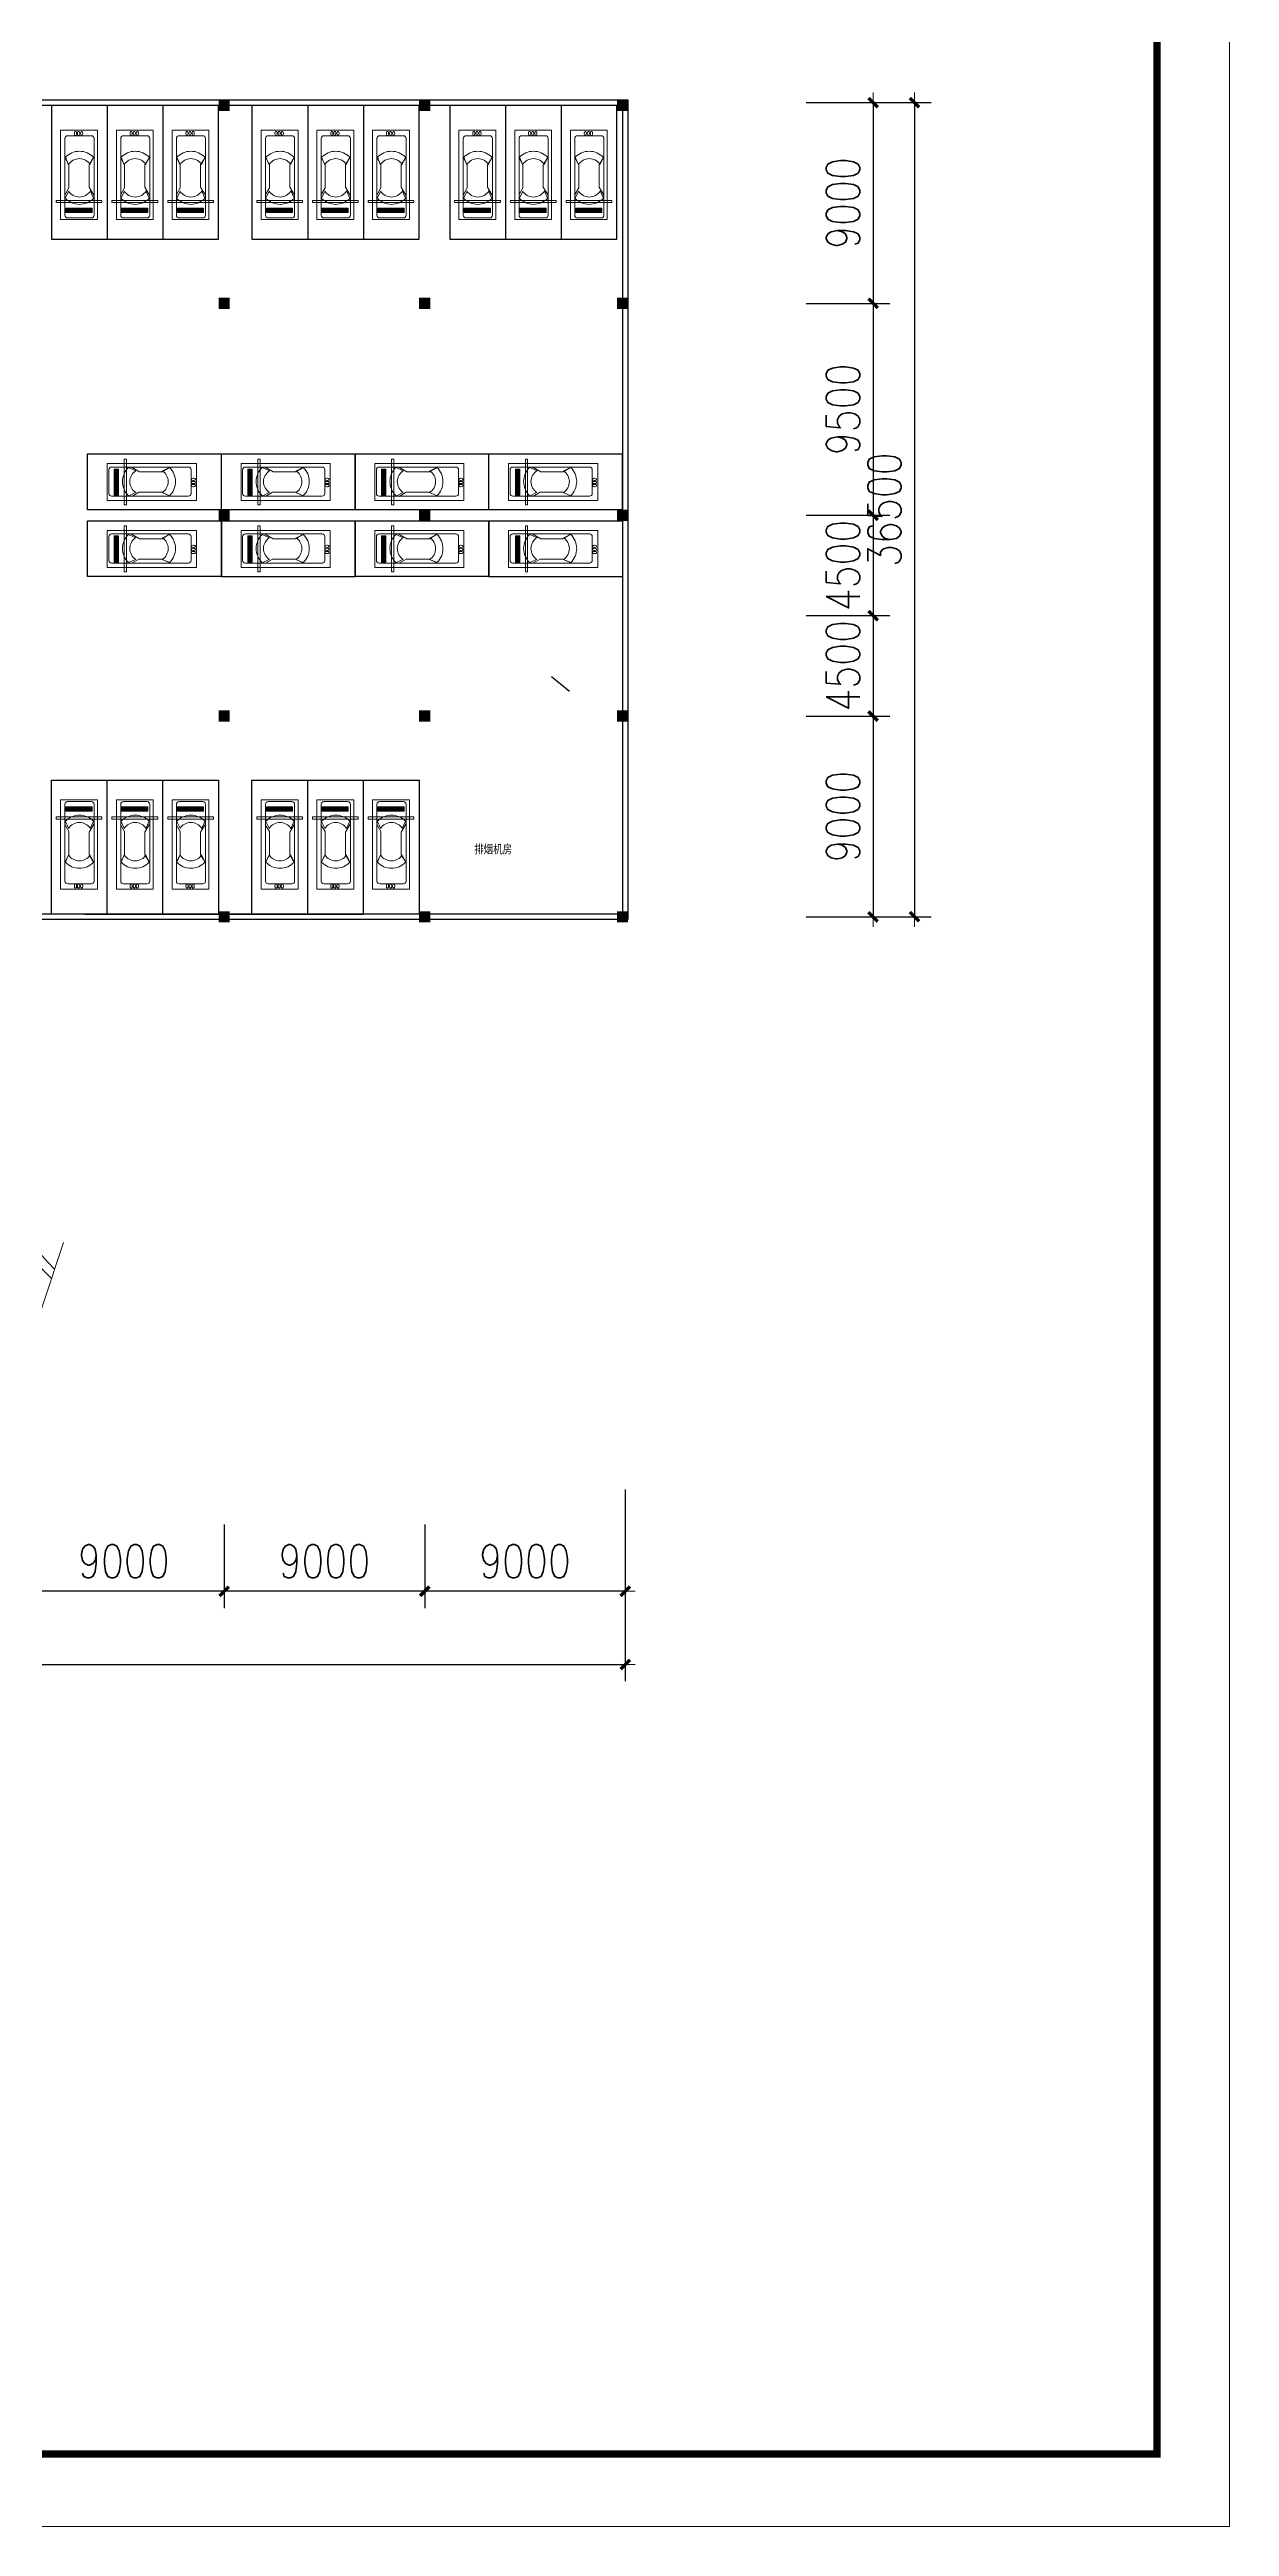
# Model space of a CAD drawing. Extents: x 5719244 to 11985375, y 1211094 to 3157953.
# Drawn here: x 6307220 to 6360166, y 1482410 to 1593462 of the extents above; entities that cross this region are included whole.
import ezdxf

# ---------------------------------------------------------------- set-up
doc = ezdxf.new("R2010")
doc.units = 0
doc.header["$LTSCALE"] = 500
doc.header["$MEASUREMENT"] = 0
doc.layers.get('0').update_dxf_attribs({"linetype": 'CONTINUOUS', "lineweight": 0})
doc.layers.get('DEFPOINTS').update_dxf_attribs({"linetype": 'CONTINUOUS', "lineweight": 0})
for name, color, linetype, lineweight in [('A-car2', 35, 'CONTINUOUS', 9), ('COLUMN', 7, 'CONTINUOUS', 0), ('PUB_DIM', 3, 'CONTINUOUS', 0), ('STAIR', 2, 'CONTINUOUS', 0), ('WALL', 255, 'CONTINUOUS', 30), ('墙-砼墙填充', 252, 'CONTINUOUS', 9)]:
    doc.layers.add(name, color=color, linetype=linetype, lineweight=lineweight)
for name, color, linetype in [('WW_F_PJ', 7, 'CONTINUOUS'), ('标注1', 7, 'CONTINUOUS'), ('车位', 255, 'CONTINUOUS')]:
    doc.layers.add(name, color=color, linetype=linetype)
doc.styles.add('DIM_FONT', font='SIMPLEX.shx', dxfattribs={"width": 0.8})
doc.styles.add('gpsxw', font='txt.shx', dxfattribs={"width": 0.7, "bigfont": 'hztxt.shx'})
doc.styles.get("Standard").update_dxf_attribs({"font": 'ROMAND', "width": 0.8})
doc.dimstyles.new('DIMN300-X', dxfattribs={"dimscale": 3, "dimtxt": 500, "dimasz": 1, "dimexe": 250, "dimexo": 0, "dimgap": 200, "dimtad": 1, "dimdec": 0, "dimzin": 0, "dimdsep": 46, "dimtxsty": 'DIM_FONT', "dimblk": '_DIMX', "dimblk1": '_DIMX', "dimblk2": '_DIMX', "dimsah": 1, "dimcen": 0, "dimdle": 187.057091, "dimclrd": 3, "dimclre": 3, "dimclrt": 7, "dimadec": 0, "dimazin": 0, "dimtfac": 2.166667, "dimtdec": 0, "dimtix": 1, "dimtmove": 2, "dimatfit": 3, "dimldrblk": '_DIMX', "dimfxl": 1, "dimtolj": 1, "dimtzin": 0, "dimarcsym": 0})

# ---------------------------------------------------------------- blocks, each defined once
blk = doc.blocks.new('_DIMX')
blk.add_line((-150, 0), (150, 0))
at = {"const_width": 50}
blk.add_lwpolyline([(-70, -70), (70, 70)], dxfattribs=at)
blk = doc.blocks.new('*D185')
at = {"layer": 'DEFPOINTS', "color": 0, "transparency": 16777216}
for p in [(6306055, 1527337), (6315055, 1527337), (6306055, 1524337)]:
    blk.add_point(p, dxfattribs=at)
at = {"layer": 'PUB_DIM', "color": 3, "lineweight": -2, "transparency": 16777216}
for p, q in [((6306055, 1527337), (6306055, 1523587)), ((6315055, 1527337), (6315055, 1523587)), ((6315052, 1524337), (6306058, 1524337))]:
    blk.add_line(p, q, dxfattribs=at)
at = {"layer": 'PUB_DIM', "color": 3, "lineweight": -2, "transparency": 16777216, "xscale": 3, "yscale": 3, "zscale": 3, "rotation": 180}
blk.add_blockref('_DIMX', (6306055, 1524337), dxfattribs=at)
at = {"layer": 'PUB_DIM', "color": 3, "lineweight": -2, "transparency": 16777216, "xscale": 3, "yscale": 3, "zscale": 3}
blk.add_blockref('_DIMX', (6315055, 1524337), dxfattribs=at)
at = {"layer": 'PUB_DIM', "color": 7, "transparency": 16777216, "insert": (6310555, 1525687), "char_height": 1500, "attachment_point": 5, "style": 'DIM_FONT'}
blk.add_mtext('\\A1;9000', dxfattribs=at)
blk = doc.blocks.new('*D187')
at = {"layer": 'DEFPOINTS', "color": 0, "transparency": 16777216}
for p in [(6315055, 1527337), (6324055, 1527337), (6315055, 1524337)]:
    blk.add_point(p, dxfattribs=at)
at = {"layer": 'PUB_DIM', "color": 3, "lineweight": -2, "transparency": 16777216}
for p, q in [((6315055, 1527337), (6315055, 1523587)), ((6324055, 1527337), (6324055, 1523587)), ((6324052, 1524337), (6315058, 1524337))]:
    blk.add_line(p, q, dxfattribs=at)
at = {"layer": 'PUB_DIM', "color": 3, "lineweight": -2, "transparency": 16777216, "xscale": 3, "yscale": 3, "zscale": 3, "rotation": 180}
blk.add_blockref('_DIMX', (6315055, 1524337), dxfattribs=at)
at = {"layer": 'PUB_DIM', "color": 3, "lineweight": -2, "transparency": 16777216, "xscale": 3, "yscale": 3, "zscale": 3}
blk.add_blockref('_DIMX', (6324055, 1524337), dxfattribs=at)
at = {"layer": 'PUB_DIM', "color": 7, "transparency": 16777216, "insert": (6319555, 1525687), "char_height": 1500, "attachment_point": 5, "style": 'DIM_FONT'}
blk.add_mtext('\\A1;9000', dxfattribs=at)
blk = doc.blocks.new('*D188')
at = {"layer": 'DEFPOINTS', "color": 0, "transparency": 16777216}
for p in [(6127980, 1528899), (6333055, 1528899), (6333055, 1521053)]:
    blk.add_point(p, dxfattribs=at)
at = {"layer": 'PUB_DIM', "color": 3, "lineweight": -2, "transparency": 16777216}
for p, q in [((6127980, 1528899), (6127980, 1520303)), ((6333055, 1528899), (6333055, 1520303)), ((6127983, 1521053), (6333052, 1521053))]:
    blk.add_line(p, q, dxfattribs=at)
at = {"layer": 'PUB_DIM', "color": 3, "lineweight": -2, "transparency": 16777216, "xscale": 3, "yscale": 3, "zscale": 3, "rotation": 180}
blk.add_blockref('_DIMX', (6127980, 1521053), dxfattribs=at)
at = {"layer": 'PUB_DIM', "color": 3, "lineweight": -2, "transparency": 16777216, "xscale": 3, "yscale": 3, "zscale": 3}
blk.add_blockref('_DIMX', (6333055, 1521053), dxfattribs=at)
at = {"layer": 'PUB_DIM', "color": 7, "transparency": 16777216, "insert": (6230518, 1522403), "char_height": 1500, "attachment_point": 5, "style": 'DIM_FONT'}
blk.add_mtext('\\A1;205075', dxfattribs=at)
blk = doc.blocks.new('_FZH')
blk.add_solid([(-0.5, -0.5), (0.5, -0.5), (-0.5, 0.5), (0.5, 0.5)])
blk = doc.blocks.new('*D247')
at = {"layer": 'DEFPOINTS', "color": 0, "transparency": 16777216}
for p in [(6341174, 1568081), (6341174, 1563581), (6344174, 1563581)]:
    blk.add_point(p, dxfattribs=at)
at = {"layer": 'PUB_DIM', "color": 3, "lineweight": -2, "transparency": 16777216}
for p, q in [((6341174, 1568081), (6344924, 1568081)), ((6344174, 1568084), (6344174, 1568087)), ((6344174, 1568081), (6344174, 1563581)), ((6341174, 1563581), (6344924, 1563581)), ((6344174, 1563578), (6344174, 1563575))]:
    blk.add_line(p, q, dxfattribs=at)
at = {"layer": 'PUB_DIM', "color": 3, "lineweight": -2, "transparency": 16777216, "xscale": 3, "yscale": 3, "zscale": 3}
for p, rotation in [((6344174, 1568081), 270), ((6344174, 1563581), 90)]:
    blk.add_blockref('_DIMX', p, dxfattribs=dict(at, rotation=rotation))
at = {"layer": 'PUB_DIM', "color": 7, "transparency": 16777216, "insert": (6342824, 1565831), "char_height": 1500, "attachment_point": 5, "rotation": 90, "style": 'DIM_FONT'}
blk.add_mtext('\\A1;4500', dxfattribs=at)
blk = doc.blocks.new('*D248')
at = {"layer": 'DEFPOINTS', "color": 0, "transparency": 16777216}
for p in [(6343032, 1591081), (6343032, 1554581), (6346032, 1554581)]:
    blk.add_point(p, dxfattribs=at)
at = {"layer": 'PUB_DIM', "color": 3, "lineweight": -2, "transparency": 16777216}
for p, q in [((6343032, 1591081), (6346782, 1591081)), ((6346032, 1591078), (6346032, 1554584)), ((6343032, 1554581), (6346782, 1554581))]:
    blk.add_line(p, q, dxfattribs=at)
at = {"layer": 'PUB_DIM', "color": 3, "lineweight": -2, "transparency": 16777216, "xscale": 3, "yscale": 3, "zscale": 3}
for p, rotation in [((6346032, 1591081), 90), ((6346032, 1554581), 270)]:
    blk.add_blockref('_DIMX', p, dxfattribs=dict(at, rotation=rotation))
at = {"layer": 'PUB_DIM', "color": 7, "transparency": 16777216, "insert": (6344682, 1572831), "char_height": 1500, "attachment_point": 5, "rotation": 90, "style": 'DIM_FONT'}
blk.add_mtext('\\A1;36500', dxfattribs=at)
blk = doc.blocks.new('*D249')
at = {"layer": 'DEFPOINTS', "color": 0, "transparency": 16777216}
for p in [(6324055, 1527337), (6333055, 1527337), (6324055, 1524337)]:
    blk.add_point(p, dxfattribs=at)
at = {"layer": 'PUB_DIM', "color": 3, "lineweight": -2, "transparency": 16777216}
for p, q in [((6324055, 1527337), (6324055, 1523587)), ((6333055, 1527337), (6333055, 1523587)), ((6333052, 1524337), (6324058, 1524337))]:
    blk.add_line(p, q, dxfattribs=at)
at = {"layer": 'PUB_DIM', "color": 3, "lineweight": -2, "transparency": 16777216, "xscale": 3, "yscale": 3, "zscale": 3, "rotation": 180}
blk.add_blockref('_DIMX', (6324055, 1524337), dxfattribs=at)
at = {"layer": 'PUB_DIM', "color": 3, "lineweight": -2, "transparency": 16777216, "xscale": 3, "yscale": 3, "zscale": 3}
blk.add_blockref('_DIMX', (6333055, 1524337), dxfattribs=at)
at = {"layer": 'PUB_DIM', "color": 7, "transparency": 16777216, "insert": (6328555, 1525687), "char_height": 1500, "attachment_point": 5, "style": 'DIM_FONT'}
blk.add_mtext('\\A1;9000', dxfattribs=at)
blk = doc.blocks.new('*D250')
at = {"layer": 'DEFPOINTS', "color": 0, "transparency": 16777216}
for p in [(6341174, 1591081), (6341174, 1582081), (6344174, 1582081)]:
    blk.add_point(p, dxfattribs=at)
at = {"layer": 'PUB_DIM', "color": 3, "lineweight": -2, "transparency": 16777216}
for p, q in [((6341174, 1591081), (6344924, 1591081)), ((6344174, 1591078), (6344174, 1582084)), ((6341174, 1582081), (6344924, 1582081))]:
    blk.add_line(p, q, dxfattribs=at)
at = {"layer": 'PUB_DIM', "color": 3, "lineweight": -2, "transparency": 16777216, "xscale": 3, "yscale": 3, "zscale": 3}
for p, rotation in [((6344174, 1591081), 90), ((6344174, 1582081), 270)]:
    blk.add_blockref('_DIMX', p, dxfattribs=dict(at, rotation=rotation))
at = {"layer": 'PUB_DIM', "color": 7, "transparency": 16777216, "insert": (6342824, 1586581), "char_height": 1500, "attachment_point": 5, "rotation": 90, "style": 'DIM_FONT'}
blk.add_mtext('\\A1;9000', dxfattribs=at)
blk = doc.blocks.new('*D251')
at = {"layer": 'DEFPOINTS', "color": 0, "transparency": 16777216}
for p in [(6341174, 1572581), (6341174, 1568081), (6344174, 1568081)]:
    blk.add_point(p, dxfattribs=at)
at = {"layer": 'PUB_DIM', "color": 3, "lineweight": -2, "transparency": 16777216}
for p, q in [((6341174, 1572581), (6344924, 1572581)), ((6344174, 1572584), (6344174, 1572587)), ((6344174, 1572581), (6344174, 1568081)), ((6341174, 1568081), (6344924, 1568081)), ((6344174, 1568078), (6344174, 1568075))]:
    blk.add_line(p, q, dxfattribs=at)
at = {"layer": 'PUB_DIM', "color": 3, "lineweight": -2, "transparency": 16777216, "xscale": 3, "yscale": 3, "zscale": 3}
for p, rotation in [((6344174, 1572581), 270), ((6344174, 1568081), 90)]:
    blk.add_blockref('_DIMX', p, dxfattribs=dict(at, rotation=rotation))
at = {"layer": 'PUB_DIM', "color": 7, "transparency": 16777216, "insert": (6342824, 1570331), "char_height": 1500, "attachment_point": 5, "rotation": 90, "style": 'DIM_FONT'}
blk.add_mtext('\\A1;4500', dxfattribs=at)
blk = doc.blocks.new('*D252')
at = {"layer": 'DEFPOINTS', "color": 0, "transparency": 16777216}
for p in [(6341174, 1582081), (6341174, 1572581), (6344174, 1572581)]:
    blk.add_point(p, dxfattribs=at)
at = {"layer": 'PUB_DIM', "color": 3, "lineweight": -2, "transparency": 16777216}
for p, q in [((6341174, 1582081), (6344924, 1582081)), ((6344174, 1582078), (6344174, 1572584)), ((6341174, 1572581), (6344924, 1572581))]:
    blk.add_line(p, q, dxfattribs=at)
at = {"layer": 'PUB_DIM', "color": 3, "lineweight": -2, "transparency": 16777216, "xscale": 3, "yscale": 3, "zscale": 3}
for p, rotation in [((6344174, 1582081), 90), ((6344174, 1572581), 270)]:
    blk.add_blockref('_DIMX', p, dxfattribs=dict(at, rotation=rotation))
at = {"layer": 'PUB_DIM', "color": 7, "transparency": 16777216, "insert": (6342824, 1577331), "char_height": 1500, "attachment_point": 5, "rotation": 90, "style": 'DIM_FONT'}
blk.add_mtext('\\A1;9500', dxfattribs=at)
blk = doc.blocks.new('*D253')
at = {"layer": 'DEFPOINTS', "color": 0, "transparency": 16777216}
for p in [(6341174, 1563575), (6341174, 1554575), (6344174, 1554575)]:
    blk.add_point(p, dxfattribs=at)
at = {"layer": 'PUB_DIM', "color": 3, "lineweight": -2, "transparency": 16777216}
for p, q in [((6341174, 1563575), (6344924, 1563575)), ((6344174, 1563572), (6344174, 1554578)), ((6341174, 1554575), (6344924, 1554575))]:
    blk.add_line(p, q, dxfattribs=at)
at = {"layer": 'PUB_DIM', "color": 3, "lineweight": -2, "transparency": 16777216, "xscale": 3, "yscale": 3, "zscale": 3}
for p, rotation in [((6344174, 1563575), 90), ((6344174, 1554575), 270)]:
    blk.add_blockref('_DIMX', p, dxfattribs=dict(at, rotation=rotation))
at = {"layer": 'PUB_DIM', "color": 7, "transparency": 16777216, "insert": (6342824, 1559075), "char_height": 1500, "attachment_point": 5, "rotation": 90, "style": 'DIM_FONT'}
blk.add_mtext('\\A1;9000', dxfattribs=at)
blk = doc.blocks.new('车位(有车挡车器）')
h = blk.add_hatch(color=2)
h.paths.add_polyline_path([(0.38, 6.16), (0.38, 5.84), (0.82, 5.84), (0.82, 6.16)])
h.paths.add_polyline_path([(1.81, 5.84), (1.81, 6.16), (1.31, 6.16), (1.31, 5.84)])
h = blk.add_hatch(color=256)
h.paths.add_polyline_path([(0.82, 6.16), (0.82, 5.84), (1.31, 5.84), (1.31, 6.16)])
h.paths.add_polyline_path([(1.81, 5.84), (2.31, 5.84), (2.31, 6.16), (1.81, 6.16)])
for p, q in [((0.38, 5.84), (0.38, 6.16)), ((0.38, 6.16), (2.31, 6.16)), ((2.31, 5.84), (0.38, 5.84)), ((0.82, 6.16), (0.82, 5.84)), ((1.31, 6.16), (1.31, 5.84)), ((1.81, 6.16), (1.81, 5.84)), ((2.31, 6.16), (2.31, 5.84))]:
    blk.add_line(p, q)
at = {"color": 140}
for p, q in [((0.27, 5.1), (0.51, 4.56)), ((2.35, 5.07), (2.11, 4.59)), ((0.27, 2.1), (0.51, 2.58)), ((2.35, 2.07), (2.11, 2.62))]:
    blk.add_line(p, q, dxfattribs=at)
at = {"color": 252}
blk.add_lwpolyline([(-0.02, 6.67), (2.7, 6.67), (2.7, 0.08), (-0.02, 0.08)], close=True, dxfattribs=at)
at = {"color": 140}
blk.add_lwpolyline([(0.23, 6.35, -0.414214), (0.43, 6.55), (2.18, 6.55, -0.414214), (2.38, 6.35), (2.38, 0.68, -0.414214), (2.18, 0.48), (0.43, 0.48, -0.414214), (0.23, 0.68)], format="xyb", close=True, dxfattribs=at)
for points in [[(0.24, 4.88), (0.59, 4.29), (0.59, 2.63), (0.26, 2.08)], [(2.4, 4.86), (2.09, 4.34), (2.09, 2.65), (2.37, 2.08)]]:
    blk.add_lwpolyline(points, dxfattribs=at)
for centre, radius, start, end in [((1.31, 4.11), 1.44, 43.7905, 136.2095), ((1.31, 4.06), 0.947, 32.1346, 147.8654), ((1.31, 3.07), 1.44, 223.7905, 316.2095), ((1.31, 3.12), 0.947, 212.1346, 327.8654)]:
    blk.add_arc(centre, radius, start, end, dxfattribs=at)
at = {"insert": (1.03, 0.46), "char_height": 0.3, "attachment_point": 1}
blk.add_mtext('000', dxfattribs=at)

msp = doc.modelspace()

# ---------------------------------------------------------------- linework, layer by layer
at = {"color": 4}
msp.add_lwpolyline([(6086722.7, 1482409.7), (6086722.7, 1675543.1), (6360165.9, 1675543.1), (6360165.9, 1482409.7)], close=True, dxfattribs=at)
at = {"color": 4, "const_width": 325.1}
msp.add_lwpolyline([(6089974.1, 1485661.1), (6356914.5, 1485661.1), (6356914.5, 1672291.7), (6089974.1, 1672291.7)], close=True, dxfattribs=at)
at = {"ltscale": 3}
for radius, end in [(9000, 227.157092), (8600, 225.936957)]:
    msp.add_arc((6313430.1, 1544955.7), radius, 180, end, dxfattribs=at)
at = {"layer": 'A-car2'}
for p, q in [((6307524.3, 1586597.5), (6307524.3, 1586697.5)), ((6307524.3, 1586697.5), (6309574.8, 1586697.5)), ((6309574.8, 1586597.5), (6307524.3, 1586597.5)), ((6309574.8, 1586697.5), (6309574.8, 1586597.5)), ((6310024.3, 1586597.5), (6310024.3, 1586697.5)), ((6310024.3, 1586697.5), (6312074.8, 1586697.5)), ((6312074.8, 1586597.5), (6310024.3, 1586597.5)), ((6312074.8, 1586697.5), (6312074.8, 1586597.5)), ((6312524.3, 1586597.5), (6312524.3, 1586697.5)), ((6312524.3, 1586697.5), (6314574.8, 1586697.5)), ((6314574.8, 1586597.5), (6312524.3, 1586597.5)), ((6314574.8, 1586697.5), (6314574.8, 1586597.5)), ((6316524.3, 1586597.5), (6316524.3, 1586697.5)), ((6316524.3, 1586697.5), (6318574.8, 1586697.5)), ((6318574.8, 1586597.5), (6316524.3, 1586597.5)), ((6318574.8, 1586697.5), (6318574.8, 1586597.5)), ((6319024.3, 1586597.5), (6319024.3, 1586697.5)), ((6319024.3, 1586697.5), (6321074.8, 1586697.5)), ((6321074.8, 1586597.5), (6319024.3, 1586597.5)), ((6321074.8, 1586697.5), (6321074.8, 1586597.5)), ((6321524.3, 1586597.5), (6321524.3, 1586697.5)), ((6321524.3, 1586697.5), (6323574.8, 1586697.5)), ((6323574.8, 1586597.5), (6321524.3, 1586597.5)), ((6323574.8, 1586697.5), (6323574.8, 1586597.5)), ((6325399.3, 1586597.5), (6325399.3, 1586697.5)), ((6325399.3, 1586697.5), (6327449.8, 1586697.5)), ((6327449.8, 1586597.5), (6325399.3, 1586597.5)), ((6327449.8, 1586697.5), (6327449.8, 1586597.5)), ((6327899.3, 1586597.5), (6327899.3, 1586697.5)), ((6327899.3, 1586697.5), (6329949.8, 1586697.5)), ((6329949.8, 1586597.5), (6327899.3, 1586597.5)), ((6329949.8, 1586697.5), (6329949.8, 1586597.5)), ((6330399.3, 1586597.5), (6330399.3, 1586697.5)), ((6330399.3, 1586697.5), (6332449.8, 1586697.5)), ((6332449.8, 1586597.5), (6330399.3, 1586597.5)), ((6332449.8, 1586697.5), (6332449.8, 1586597.5)), ((6310571.9, 1575100.5), (6310571.9, 1573050)), ((6310671.9, 1575100.5), (6310571.9, 1575100.5)), ((6310671.9, 1573050), (6310671.9, 1575100.5)), ((6316571.9, 1575100.5), (6316571.9, 1573050)), ((6316671.9, 1575100.5), (6316571.9, 1575100.5)), ((6316671.9, 1573050), (6316671.9, 1575100.5)), ((6322571.9, 1575100.5), (6322571.9, 1573050)), ((6322671.9, 1575100.5), (6322571.9, 1575100.5)), ((6322671.9, 1573050), (6322671.9, 1575100.5)), ((6328571.9, 1575100.5), (6328571.9, 1573050)), ((6328671.9, 1575100.5), (6328571.9, 1575100.5)), ((6328671.9, 1573050), (6328671.9, 1575100.5)), ((6310571.9, 1573050), (6310671.9, 1573050)), ((6316571.9, 1573050), (6316671.9, 1573050)), ((6322571.9, 1573050), (6322671.9, 1573050)), ((6328571.9, 1573050), (6328671.9, 1573050)), ((6310571.9, 1572100.5), (6310571.9, 1570050)), ((6310671.9, 1572100.5), (6310571.9, 1572100.5)), ((6310671.9, 1570050), (6310671.9, 1572100.5)), ((6316571.9, 1572100.5), (6316571.9, 1570050)), ((6316671.9, 1572100.5), (6316571.9, 1572100.5)), ((6316671.9, 1570050), (6316671.9, 1572100.5)), ((6322571.9, 1572100.5), (6322571.9, 1570050)), ((6322671.9, 1572100.5), (6322571.9, 1572100.5)), ((6322671.9, 1570050), (6322671.9, 1572100.5)), ((6328571.9, 1572100.5), (6328571.9, 1570050)), ((6328671.9, 1572100.5), (6328571.9, 1572100.5)), ((6328671.9, 1570050), (6328671.9, 1572100.5)), ((6310571.9, 1570050), (6310671.9, 1570050)), ((6316571.9, 1570050), (6316671.9, 1570050)), ((6322571.9, 1570050), (6322671.9, 1570050)), ((6328571.9, 1570050), (6328671.9, 1570050)), ((6309574.8, 1559058.8), (6307524.3, 1559058.8)), ((6307524.3, 1559058.8), (6307524.3, 1558958.8)), ((6307524.3, 1558958.8), (6309574.8, 1558958.8)), ((6309574.8, 1558958.8), (6309574.8, 1559058.8)), ((6312074.8, 1559058.8), (6310024.3, 1559058.8)), ((6310024.3, 1559058.8), (6310024.3, 1558958.8)), ((6310024.3, 1558958.8), (6312074.8, 1558958.8)), ((6312074.8, 1558958.8), (6312074.8, 1559058.8)), ((6314574.8, 1559058.8), (6312524.3, 1559058.8)), ((6312524.3, 1559058.8), (6312524.3, 1558958.8)), ((6312524.3, 1558958.8), (6314574.8, 1558958.8)), ((6314574.8, 1558958.8), (6314574.8, 1559058.8)), ((6318574.8, 1559058.8), (6316524.3, 1559058.8)), ((6316524.3, 1559058.8), (6316524.3, 1558958.8)), ((6316524.3, 1558958.8), (6318574.8, 1558958.8)), ((6318574.8, 1558958.8), (6318574.8, 1559058.8)), ((6321074.8, 1559058.8), (6319024.3, 1559058.8)), ((6319024.3, 1559058.8), (6319024.3, 1558958.8)), ((6319024.3, 1558958.8), (6321074.8, 1558958.8)), ((6321074.8, 1558958.8), (6321074.8, 1559058.8)), ((6323574.8, 1559058.8), (6321524.3, 1559058.8)), ((6321524.3, 1559058.8), (6321524.3, 1558958.8)), ((6321524.3, 1558958.8), (6323574.8, 1558958.8)), ((6323574.8, 1558958.8), (6323574.8, 1559058.8))]:
    msp.add_line(p, q, dxfattribs=at)
at = {"layer": 'STAIR'}
msp.add_line((6307849, 1539981.5), (6306066.6, 1534607.2), dxfattribs=at)
at = {"layer": 'WALL'}
for p, q in [((6154730.1, 1591205.6), (6333175.9, 1591205.6)), ((6260830.1, 1590960.7), (6332935.1, 1590960.7)), ((6332935.1, 1590960.7), (6332935.1, 1554460.7)), ((6333175.1, 1591200.7), (6333175.1, 1554460.7)), ((6332935.1, 1554700.7), (6304430.1, 1554700.7)), ((6333175.1, 1554460.7), (6304430.1, 1554460.7))]:
    msp.add_line(p, q, dxfattribs=at)
at = {"layer": 'WW_F_PJ', "color": 0}
msp.add_line((6329746.3, 1565352.7), (6330552.6, 1564692), dxfattribs=at)
at = {"layer": '车位', "ltscale": 3}
for p, q in [((6307305.1, 1590955.7), (6307305.1, 1584955.7)), ((6309805.1, 1590955.7), (6309805.1, 1584955.7)), ((6312305.1, 1590955.7), (6312305.1, 1584955.7)), ((6314805.1, 1584955.7), (6314805.1, 1590955.7)), ((6316305.1, 1590955.7), (6316305.1, 1584955.7)), ((6318805.1, 1590955.7), (6318805.1, 1584955.7)), ((6321305.1, 1590955.7), (6321305.1, 1584955.7)), ((6323805.1, 1584955.7), (6323805.1, 1590955.7)), ((6325180.1, 1590955.7), (6325180.1, 1584955.7)), ((6327680.1, 1590955.7), (6327680.1, 1584955.7)), ((6330180.1, 1590955.7), (6330180.1, 1584955.7)), ((6332680.1, 1584955.7), (6332680.1, 1590955.7)), ((6307305.1, 1584955.7), (6309805.1, 1584955.7)), ((6309805.1, 1584955.7), (6312305.1, 1584955.7)), ((6312305.1, 1584955.7), (6314805.1, 1584955.7)), ((6316305.1, 1584955.7), (6318805.1, 1584955.7)), ((6318805.1, 1584955.7), (6321305.1, 1584955.7)), ((6321305.1, 1584955.7), (6323805.1, 1584955.7)), ((6325180.1, 1584955.7), (6327680.1, 1584955.7)), ((6327680.1, 1584955.7), (6330180.1, 1584955.7)), ((6330180.1, 1584955.7), (6332680.1, 1584955.7)), ((6308930.1, 1575330.7), (6314930.1, 1575330.7)), ((6308930.1, 1572830.7), (6308930.1, 1575330.7)), ((6314930.1, 1575330.7), (6320930.1, 1575330.7)), ((6314930.1, 1572830.7), (6314930.1, 1575330.7)), ((6314930.1, 1572830.7), (6314930.1, 1575330.7)), ((6320930.1, 1575330.7), (6326930.1, 1575330.7)), ((6320930.1, 1572830.7), (6320930.1, 1575330.7)), ((6320930.1, 1575330.7), (6320930.1, 1572830.7)), ((6320930.1, 1572830.7), (6320930.1, 1575330.7)), ((6326930.1, 1575330.7), (6332930.1, 1575330.7)), ((6326930.1, 1572830.7), (6326930.1, 1575330.7)), ((6326930.1, 1572830.7), (6326930.1, 1575330.7)), ((6332930.1, 1575330.7), (6332930.1, 1572830.7)), ((6332930.1, 1572830.7), (6332930.1, 1575330.7)), ((6314930.1, 1572830.7), (6308930.1, 1572830.7)), ((6320930.1, 1572830.7), (6314930.1, 1572830.7)), ((6326930.1, 1572830.7), (6320930.1, 1572830.7)), ((6332930.1, 1572830.7), (6326930.1, 1572830.7)), ((6308930.1, 1572330.7), (6314930.1, 1572330.7)), ((6308930.1, 1569830.7), (6308930.1, 1572330.7)), ((6314930.1, 1572330.7), (6320930.1, 1572330.7)), ((6314930.1, 1569830.7), (6314930.1, 1572330.7)), ((6314930.1, 1572330.7), (6314930.1, 1569830.7)), ((6320930.1, 1572330.7), (6326930.1, 1572330.7)), ((6320930.1, 1569830.7), (6320930.1, 1572330.7)), ((6320930.1, 1572330.7), (6320930.1, 1569830.7)), ((6326930.1, 1572330.7), (6332930.1, 1572330.7)), ((6326930.1, 1569830.7), (6326930.1, 1572330.7)), ((6326930.1, 1572330.7), (6326930.1, 1569830.7)), ((6332930.1, 1572330.7), (6332930.1, 1569830.7)), ((6314930.1, 1569830.7), (6308930.1, 1569830.7)), ((6314930.1, 1569830.7), (6320930.1, 1569830.7)), ((6326930.1, 1569830.7), (6320930.1, 1569830.7)), ((6326930.1, 1569830.7), (6332930.1, 1569830.7)), ((6307305.1, 1554700.7), (6307305.1, 1560700.7)), ((6307305.1, 1560700.7), (6309805.1, 1560700.7)), ((6309805.1, 1554700.7), (6309805.1, 1560700.7)), ((6309805.1, 1560700.7), (6312305.1, 1560700.7)), ((6312305.1, 1554700.7), (6312305.1, 1560700.7)), ((6312305.1, 1560700.7), (6314805.1, 1560700.7)), ((6314805.1, 1560700.7), (6314805.1, 1554700.7)), ((6316305.1, 1554700.7), (6316305.1, 1560700.7)), ((6316305.1, 1560700.7), (6318805.1, 1560700.7)), ((6318805.1, 1554700.7), (6318805.1, 1560700.7)), ((6318805.1, 1560700.7), (6321305.1, 1560700.7)), ((6321305.1, 1554700.7), (6321305.1, 1560700.7)), ((6321305.1, 1560700.7), (6323805.1, 1560700.7)), ((6323805.1, 1560700.7), (6323805.1, 1554700.7)), ((6314805.1, 1554683.3), (6308805.1, 1554683.3)), ((6321305.1, 1554683.3), (6315305.1, 1554683.3))]:
    msp.add_line(p, q, dxfattribs=at)

# ---------------------------------------------------------------- block references
at = {"layer": 'COLUMN', "xscale": 500, "yscale": 500, "zscale": 500}
for p in [(6315055.1, 1590955.7), (6324055.1, 1590955.7), (6332930.1, 1590955.7), (6315055.1, 1582080.7), (6324055.1, 1582080.7), (6332930.1, 1582080.7), (6315055.1, 1572580.7), (6324055.1, 1572580.7), (6332930.1, 1572580.7), (6315055.1, 1563580.7), (6324055.1, 1563580.7), (6332930.1, 1563580.7), (6315055.1, 1554580.7), (6324055.1, 1554580.7), (6332930.1, 1554580.7)]:
    msp.add_blockref('_FZH', p, dxfattribs=at)
at = {"layer": '墙-砼墙填充', "color": 0, "ltscale": 0.5, "yscale": 607.5, "zscale": 607.5}
for p, xscale, rotation in [((6309359.2, 1589891.3), 607.5, 179.9999999999999), ((6311859.2, 1589891.3), 607.5, 179.9999999999999), ((6314359.2, 1589891.3), 607.5, 179.9999999999999), ((6318359.2, 1589891.3), 607.5, 179.9999999999999), ((6320859.2, 1589891.3), 607.5, 179.9999999999999), ((6323359.2, 1589891.3), 607.5, 179.9999999999999), ((6327234.2, 1589891.3), 607.5, 179.9999999999999), ((6329734.2, 1589891.3), 607.5, 179.9999999999999), ((6332234.2, 1589891.3), 607.5, 179.9999999999999), ((6313865.6, 1574884.8), -607.5, 90), ((6319865.6, 1574884.8), -607.5, 90), ((6325865.6, 1574884.8), -607.5, 90), ((6331865.6, 1574884.8), -607.5, 90), ((6313865.6, 1571884.8), -607.5, 90), ((6319865.6, 1571884.8), -607.5, 90), ((6325865.6, 1571884.8), -607.5, 90), ((6331865.6, 1571884.8), -607.5, 90)]:
    msp.add_blockref('车位(有车挡车器）', p, dxfattribs=dict(at, xscale=xscale, rotation=rotation))
at = {"layer": '墙-砼墙填充', "color": 0, "ltscale": 0.5, "xscale": -607.5, "yscale": 607.5, "zscale": 607.5}
for p in [(6309359.2, 1555765.1), (6311859.2, 1555765.1), (6314359.2, 1555765.1), (6318359.2, 1555765.1), (6320859.2, 1555765.1), (6323359.2, 1555765.1)]:
    msp.add_blockref('车位(有车挡车器）', p, dxfattribs=at)

# ---------------------------------------------------------------- texts
at = {"layer": '标注1', "insert": (6326275.6, 1557823.5), "char_height": 450, "attachment_point": 1, "style": 'gpsxw'}
msp.add_mtext_dynamic_manual_height_columns('排烟机房', width=1927.598, gutter_width=2250, heights=[0], dxfattribs=at)

# ---------------------------------------------------------------- dimensions: what is measured, and where the dimension line sits
at = {"layer": 'PUB_DIM'}
for p1, p2, picture, middle in [((6341173.9, 1591080.7), (6341173.9, 1582080.7), '*D250', (6342823.9, 1586580.7)), ((6343032.2, 1591080.7), (6343032.2, 1554580.7), '*D248', (6344682.2, 1572830.7)), ((6341173.9, 1582080.7), (6341173.9, 1572580.7), '*D252', (6342823.9, 1577330.7)), ((6341173.9, 1572580.7), (6341173.9, 1568080.7), '*D251', (6342823.9, 1570330.7)), ((6341173.9, 1568080.7), (6341173.9, 1563580.7), '*D247', (6342823.9, 1565830.7)), ((6341173.9, 1563574.7), (6341173.9, 1554574.7), '*D253', (6342823.9, 1559074.7)), ((6315055, 1527337.2), (6306055, 1527337.2), '*D185', (6310555, 1525687.2)), ((6324055, 1527337.2), (6315055, 1527337.2), '*D187', (6319555, 1525687.2)), ((6333055, 1527337.2), (6324055, 1527337.2), '*D249', (6328555, 1525687.2))]:
    dim = msp.add_aligned_dim(p1=p1, p2=p2, distance=3000, dimstyle='DIMN300-X', dxfattribs=at)
    dim.commit()
    dim.dimension.update_dxf_attribs({"geometry": picture, "text_midpoint": middle})
dim = msp.add_linear_dim(base=(6333055.1, 1521053.3), p1=(6127980.1, 1528898.9), p2=(6333055.1, 1528898.9), dimstyle='DIMN300-X', dxfattribs=at)
dim.commit()
dim.dimension.update_dxf_attribs({"geometry": '*D188', "text_midpoint": (6230517.6, 1522403.3)})

doc.saveas('drawing.dxf')
